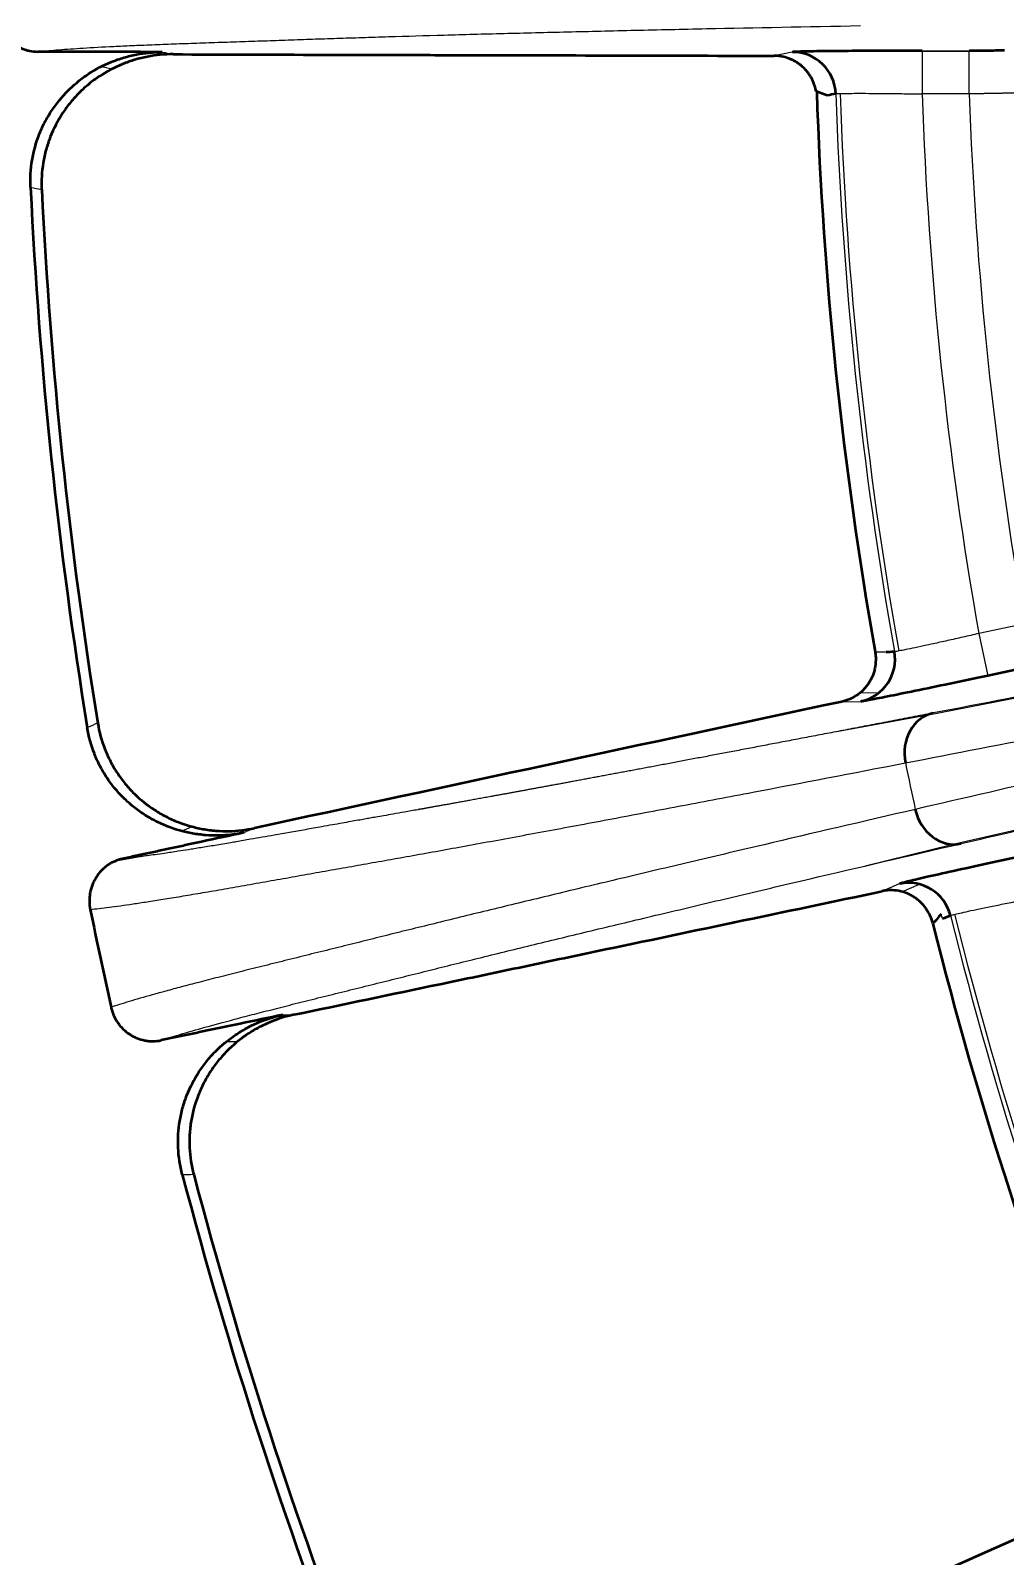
# Model space of a CAD drawing. Header units: millimetres. Extents: x 261 to 3841, y 268 to 4746.
# Drawn here: x 359.09 to 370.43, y 457.62 to 475.36 of the extents above; entities that cross this region are included whole.
import ezdxf
from ezdxf.lldxf.tags import DXFTag

# ---------------------------------------------------------------- set-up
doc = ezdxf.new("R2010")
doc.units = ezdxf.units.MM
doc.layers.add('20', color=7, linetype='Continuous', true_color=0xffffff)
doc.layers.add('dim', color=82, linetype='Continuous', lineweight=5)
doc.styles.add('TXT', font='txt.shx', dxfattribs={"bigfont": 'gbcbig.shx'})
tags = doc.linetypes.add('DASHED', pattern=[25.72, 12.86, -12.86]).pattern_tags.tags
tags[6:7] = [DXFTag(74, 4), DXFTag(75, 0), DXFTag(340, '0'), DXFTag(46, 0.0), DXFTag(50, 0.0), DXFTag(44, 0.0), DXFTag(45, 0.0)]
tags[4:5] = [DXFTag(74, 4), DXFTag(75, 0), DXFTag(340, '0'), DXFTag(46, 0.0), DXFTag(50, 0.0), DXFTag(44, 0.0), DXFTag(45, 0.0)]
doc.dimstyles.new('2-2', dxfattribs={"dimscale": 2, "dimtxt": 2.5, "dimasz": 2, "dimexe": 0.5, "dimexo": 0.5, "dimgap": 0.66, "dimtad": 0, "dimzin": 9, "dimdsep": 46, "dimtxsty": 'TXT', "dimblk": 'CLOSEDBLANK', "dimcen": 0.1, "dimclrd": 256, "dimclre": 256, "dimclrt": 7, "dimazin": 2, "dimtfac": 1, "dimtofl": 0, "dimtmove": 0, "dimatfit": 0, "dimldrblk": 'CLOSEDBLANK', "dimfxl": 0, "dimlwd": 0, "dimlwe": 0, "dimarcsym": 0})

# ---------------------------------------------------------------- blocks, each defined once
blk = doc.blocks.new('*D32')
at = {"layer": 'DEFPOINTS', "color": 0, "lineweight": 18, "transparency": 16777216}
for p in [(264.609, 628.483), (264.609, 608.346), (414.609, 446.191)]:
    blk.add_point(p, dxfattribs=at)
at = {"layer": 'dim', "lineweight": 0, "transparency": 16777216}
blk.add_line((264.609, 609.346), (264.609, 628.483), dxfattribs=at)
at = {"layer": 'dim', "color": 7, "lineweight": 18, "transparency": 16777216, "insert": (264.609, 634.9), "char_height": 5, "attachment_point": 5, "rotation": 90, "style": 'TXT'}
blk.add_mtext('150', dxfattribs=at)
blk = doc.blocks.new('_ClosedBlank')
at = {"color": 0, "linetype": 'ByBlock', "lineweight": -2}
for p, q in [((-1, 0.1667), (0, 0)), ((-1, 0.1667), (-1, -0.1667)), ((0, 0), (-1, -0.1667))]:
    blk.add_line(p, q, dxfattribs=at)
blk = doc.blocks.new('*D39')
at = {"layer": 'DEFPOINTS', "color": 0, "lineweight": 18, "transparency": 16777216}
for p in [(314.609, 628.483), (314.609, 547.264), (414.609, 446.191)]:
    blk.add_point(p, dxfattribs=at)
at = {"layer": 'dim', "lineweight": 0, "transparency": 16777216}
blk.add_line((314.609, 548.264), (314.609, 628.483), dxfattribs=at)
at = {"layer": 'dim', "color": 7, "lineweight": 18, "transparency": 16777216, "insert": (314.609, 634.483), "char_height": 5, "attachment_point": 5, "rotation": 90, "style": 'TXT'}
blk.add_mtext('100', dxfattribs=at)

msp = doc.modelspace()

# ---------------------------------------------------------------- linework, layer by layer
at = {"layer": '20', "color": 7, "linetype": 'Continuous', "lineweight": 13}
for p, q in [((367.955, 475.106), (367.749, 475.064)), ((369.466, 475.122), (369.466, 474.619)), ((369.466, 475.117), (370.014, 475.117)), ((369.471, 475.122), (370.009, 475.122)), ((359.914, 474.938), (360.043, 474.913)), ((370.014, 474.619), (369.466, 474.619)), ((370.662, 468.456), (370.126, 468.342)), ((370.126, 468.342), (370.23, 467.85)), ((369.522, 467.393), (373.183, 468.108)), ((368.539, 467.549), (368.749, 467.552)), ((368.963, 467.651), (368.74, 467.648)), ((369.51, 467.387), (368.472, 467.2)), ((373.475, 466.725), (369.842, 465.89)), ((360.849, 466.043), (360.971, 466.095)), ((360.407, 465.75), (360.064, 465.689)), ((368.804, 465.638), (369.828, 465.89)), ((369.2, 465.43), (369.007, 465.346)), ((369.231, 465.338), (369.436, 465.426)), ((361.369, 463.594), (361.5, 463.595))]:
    msp.add_line(p, q, dxfattribs=at)
at = {"layer": '20', "color": 7, "linetype": 'Continuous', "lineweight": 35}
msp.add_line((370.766, 467.964), (370.23, 467.85), dxfattribs=at)
at = {"layer": '20', "color": 7, "linetype": 'DASHED', "lineweight": 13}
for radius in [60.992, 60.991]:
    msp.add_circle((414.609, 476.191), radius, dxfattribs=at)
at = {"layer": '20', "color": 7, "linetype": 'Continuous', "lineweight": 13}
for radius in [60.489, 59.774, 59.271]:
    msp.add_circle((414.609, 476.191), radius, dxfattribs=at)
at = {"layer": '20', "color": 7, "linetype": 'Continuous', "lineweight": 35}
msp.add_circle((414.609, 476.191), 59.271, dxfattribs=at)
for radius, start, end in [(46.395, 181.9073, 190.0075), (55.582, 182.7401, 189.2599), (55.453, 182.774, 189.226), (55.927, 191.4049, 192.5954), (46.395, 194.0039, 202.0075), (55.582, 194.7401, 201.2599), (55.453, 194.774, 201.226)]:
    msp.add_arc((414.609, 476.191), radius, start, end, dxfattribs=at)
at = {"layer": '20', "color": 7, "linetype": 'Continuous', "lineweight": 13}
for radius, start, end in [(46.173, 181.9475, 190.0525), (46.123, 181.9455, 190.0545), (45.17, 181.9934, 190.0066), (44.622, 182.0179, 189.9821), (46.291, 191.6576, 192.3424), (46.173, 193.9475, 202.0525), (46.123, 193.9455, 202.0545)]:
    msp.add_arc((414.609, 476.191), radius, start, end, dxfattribs=at)
at = {"layer": '20', "color": 7, "linetype": 'Continuous', "lineweight": 35}
for centre, major_axis, ratio, start_param, end_param in [((367.96, 474.604), (0.099, -0.493), 0.998592, 1.406617, 2.942909), ((368.65, 468.043), (0.006, -0.502), 0.998592, 0.198743, 1.735037), ((369.7, 466.925), (0.095, -0.493), 0.869513, 3.162797, 4.723083), ((369.814, 466.389), (-0.114, 0.49), 0.869513, 1.56011, 3.120388), ((369.31, 464.94), (0.199, -0.461), 0.998592, 1.406579, 2.94291)]:
    msp.add_ellipse(centre, major_axis=major_axis, ratio=ratio, start_param=start_param, end_param=end_param, dxfattribs=at)
for points, knots in [([(358.684, 475.608), (358.684, 475.591), (358.685, 475.575), (358.689, 475.542), (358.692, 475.525), (358.702, 475.477), (358.712, 475.446), (358.73, 475.401), (358.738, 475.386), (358.753, 475.357), (358.761, 475.343), (358.789, 475.303), (358.809, 475.278), (358.843, 475.244), (358.855, 475.233), (358.88, 475.212), (358.893, 475.203), (358.932, 475.176), (358.96, 475.161), (359.004, 475.143), (359.019, 475.137), (359.049, 475.128), (359.064, 475.124), (359.11, 475.115), (359.142, 475.111), (359.173, 475.111)], [0, 0, 0, 0, 0.0625, 0.0625, 0.125, 0.125, 0.25, 0.25, 0.3125, 0.3125, 0.375, 0.375, 0.5, 0.5, 0.5625, 0.5625, 0.625, 0.625, 0.75, 0.75, 0.8125, 0.8125, 0.875, 0.875, 1, 1, 1, 1]), ([(359.09, 473.533), (359.085, 473.639), (359.091, 473.744), (359.126, 473.952), (359.154, 474.052), (359.211, 474.196), (359.232, 474.243), (359.268, 474.312), (359.281, 474.335), (359.307, 474.38), (359.321, 474.402), (359.392, 474.509), (359.457, 474.588), (359.547, 474.678), (359.566, 474.695), (359.604, 474.73), (359.623, 474.746), (359.683, 474.795), (359.724, 474.825), (359.85, 474.908), (359.939, 474.955), (360.056, 475.002), (360.08, 475.011), (360.128, 475.028), (360.152, 475.036), (360.225, 475.057), (360.273, 475.069), (360.421, 475.097), (360.52, 475.107), (360.622, 475.107)], [0, 0, 0, 0, 0.125, 0.125, 0.25, 0.25, 0.3125, 0.3125, 0.34375, 0.34375, 0.375, 0.375, 0.5, 0.5, 0.53125, 0.53125, 0.5625, 0.5625, 0.625, 0.625, 0.75, 0.75, 0.78125, 0.78125, 0.8125, 0.8125, 0.875, 0.875, 1, 1, 1, 1]), ([(360.751, 475.081), (360.649, 475.081), (360.55, 475.072), (360.402, 475.043), (360.353, 475.031), (360.28, 475.01), (360.256, 475.002), (360.208, 474.985), (360.185, 474.976), (360.068, 474.929), (359.979, 474.882), (359.873, 474.812), (359.852, 474.797), (359.811, 474.767), (359.79, 474.751), (359.731, 474.703), (359.655, 474.635), (359.587, 474.559), (359.538, 474.499), (359.522, 474.479), (359.492, 474.437), (359.477, 474.416), (359.406, 474.308), (359.359, 474.216), (359.311, 474.096), (359.302, 474.071), (359.286, 474.022), (359.278, 473.997), (359.258, 473.921), (359.246, 473.87), (359.221, 473.716), (359.215, 473.612), (359.22, 473.507)], [0, 0, 0, 0, 0.125, 0.125, 0.1875, 0.1875, 0.21875, 0.21875, 0.25, 0.25, 0.375, 0.375, 0.40625, 0.40625, 0.4375, 0.4375, 0.5, 0.5625, 0.5625, 0.59375, 0.59375, 0.625, 0.625, 0.75, 0.75, 0.78125, 0.78125, 0.8125, 0.8125, 0.875, 0.875, 1, 1, 1, 1]), ([(360.751, 475.081), (361.327, 475.079), (362.05, 475.077), (362.777, 475.075), (363.068, 475.075), (363.214, 475.074), (363.65, 475.073), (363.942, 475.072), (365.4, 475.069), (366.57, 475.066), (367.744, 475.063)], [0, 0, 0, 0, 0.25, 0.3125, 0.3125, 0.375, 0.375, 0.5, 0.5, 1, 1, 1, 1]), ([(368.235, 474.646), (368.232, 474.66), (368.229, 474.675), (368.221, 474.703), (368.217, 474.717), (368.202, 474.759), (368.19, 474.785), (368.168, 474.824), (368.16, 474.836), (368.143, 474.86), (368.135, 474.872), (368.107, 474.905), (368.086, 474.926), (368.053, 474.955), (368.041, 474.964), (368.017, 474.98), (368.005, 474.988), (367.98, 475.003), (367.967, 475.01), (367.941, 475.022), (367.927, 475.028), (367.887, 475.043), (367.859, 475.05), (367.816, 475.058), (367.802, 475.06), (367.773, 475.063), (367.758, 475.063), (367.744, 475.063)], [0, 0, 0, 0, 0.0625, 0.0625, 0.125, 0.125, 0.25, 0.25, 0.3125, 0.3125, 0.375, 0.375, 0.5, 0.5, 0.5625, 0.5625, 0.625, 0.625, 0.6875, 0.6875, 0.75, 0.75, 0.875, 0.875, 0.9375, 0.9375, 1, 1, 1, 1]), ([(369.466, 475.122), (369.308, 475.122), (369.009, 475.121), (368.591, 475.119), (368.257, 475.116), (368.031, 475.112), (367.969, 475.108), (367.96, 475.107)], [0, 0, 0, 0, 0.199973, 0.39998, 0.599987, 0.799993, 1, 1, 1, 1]), ([(370.426, 475.124), (370.402, 475.124), (370.375, 475.123), (370.315, 475.123), (370.282, 475.123), (370.21, 475.122), (370.172, 475.122), (370.094, 475.122), (370.054, 475.122), (370.014, 475.122)], [0, 0, 0, 0, 0.25, 0.25, 0.5, 0.5, 0.75, 0.75, 1, 1, 1, 1]), ([(368.919, 468.128), (368.922, 468.112), (368.924, 468.096), (368.927, 468.064), (368.927, 468.048), (368.926, 467.999), (368.923, 467.967), (368.913, 467.92), (368.909, 467.904), (368.899, 467.873), (368.894, 467.858), (368.875, 467.814), (368.86, 467.785), (368.833, 467.746), (368.823, 467.733), (368.803, 467.708), (368.792, 467.696), (368.759, 467.662), (368.734, 467.642), (368.695, 467.615), (368.681, 467.607), (368.653, 467.591), (368.639, 467.584), (368.595, 467.566), (368.565, 467.556), (368.534, 467.549)], [0, 0, 0, 0, 0.0625, 0.0625, 0.125, 0.125, 0.25, 0.25, 0.3125, 0.3125, 0.375, 0.375, 0.5, 0.5, 0.5625, 0.5625, 0.625, 0.625, 0.75, 0.75, 0.8125, 0.8125, 0.875, 0.875, 1, 1, 1, 1]), ([(370.23, 467.85), (370.077, 467.818), (369.785, 467.756), (369.374, 467.671), (369.045, 467.604), (368.824, 467.562), (368.763, 467.552), (368.754, 467.552)], [0, 0, 0, 0, 0.199969, 0.399977, 0.599984, 0.799992, 1, 1, 1, 1]), ([(361.576, 466.026), (361.477, 466.005), (361.377, 465.993), (361.227, 465.991), (361.177, 465.992), (361.101, 465.998), (361.076, 466.001), (361.026, 466.007), (361.001, 466.011), (360.877, 466.033), (360.78, 466.06), (360.662, 466.106), (360.638, 466.116), (360.592, 466.137), (360.569, 466.148), (360.5, 466.183), (360.412, 466.234), (360.33, 466.294), (360.27, 466.342), (360.25, 466.359), (360.211, 466.393), (360.192, 466.411), (360.1, 466.502), (360.035, 466.581), (359.963, 466.689), (359.949, 466.711), (359.923, 466.756), (359.91, 466.779), (359.874, 466.849), (359.852, 466.897), (359.796, 467.042), (359.768, 467.142), (359.751, 467.247)], [0, 0, 0, 0, 0.125, 0.125, 0.1875, 0.1875, 0.21875, 0.21875, 0.25, 0.25, 0.375, 0.375, 0.40625, 0.40625, 0.4375, 0.4375, 0.5, 0.5625, 0.5625, 0.59375, 0.59375, 0.625, 0.625, 0.75, 0.75, 0.78125, 0.78125, 0.8125, 0.8125, 0.875, 0.875, 1, 1, 1, 1]), ([(359.873, 467.3), (359.889, 467.195), (359.917, 467.094), (359.975, 466.947), (359.997, 466.9), (360.044, 466.808), (360.097, 466.719), (360.158, 466.635), (360.208, 466.575), (360.225, 466.555), (360.26, 466.517), (360.278, 466.498), (360.369, 466.408), (360.449, 466.344), (360.556, 466.275), (360.578, 466.262), (360.622, 466.236), (360.645, 466.224), (360.713, 466.189), (360.759, 466.168), (360.901, 466.112), (360.997, 466.085), (361.122, 466.063), (361.147, 466.059), (361.197, 466.052), (361.223, 466.05), (361.298, 466.044), (361.348, 466.042), (361.498, 466.045), (361.598, 466.057), (361.697, 466.078)], [0, 0, 0, 0, 0.125, 0.125, 0.1875, 0.1875, 0.25, 0.3125, 0.3125, 0.34375, 0.34375, 0.375, 0.375, 0.5, 0.5, 0.53125, 0.53125, 0.5625, 0.5625, 0.625, 0.625, 0.75, 0.75, 0.78125, 0.78125, 0.8125, 0.8125, 0.875, 0.875, 1, 1, 1, 1]), ([(361.079, 465.919), (361.028, 465.908), (360.927, 465.886), (360.774, 465.853), (360.621, 465.82), (360.468, 465.787), (360.314, 465.754), (360.212, 465.732), (360.16, 465.721)], [0, 0, 0, 0, 0.165481, 0.331436, 0.497865, 0.664769, 0.832147, 1, 1, 1, 1]), ([(370.675, 465.76), (370.52, 465.727), (370.227, 465.664), (369.82, 465.575), (369.493, 465.502), (369.274, 465.451), (369.213, 465.435), (369.205, 465.432)], [0, 0, 0, 0, 0.199973, 0.39998, 0.599987, 0.799993, 1, 1, 1, 1]), ([(360.16, 465.721), (360.129, 465.714), (360.099, 465.704), (360.056, 465.685), (360.041, 465.678), (360.014, 465.663), (359.987, 465.646), (359.962, 465.626), (359.938, 465.606), (359.926, 465.595), (359.892, 465.56), (359.873, 465.535), (359.847, 465.494), (359.839, 465.48), (359.827, 465.459), (359.824, 465.451), (359.817, 465.436), (359.814, 465.429), (359.799, 465.391), (359.79, 465.36), (359.781, 465.312), (359.779, 465.295), (359.776, 465.262), (359.775, 465.246), (359.776, 465.197), (359.779, 465.164), (359.785, 465.131)], [0, 0, 0, 0, 0.125, 0.125, 0.1875, 0.1875, 0.25, 0.3125, 0.3125, 0.375, 0.375, 0.5, 0.5, 0.5625, 0.5625, 0.59375, 0.59375, 0.625, 0.625, 0.75, 0.75, 0.8125, 0.8125, 0.875, 0.875, 1, 1, 1, 1]), ([(362.158, 463.908), (362.723, 464.026), (363.43, 464.174), (364.142, 464.323), (364.426, 464.383), (364.569, 464.413), (364.996, 464.503), (365.282, 464.563), (366.709, 464.862), (367.854, 465.103), (369.003, 465.344)], [0, 0, 0, 0, 0.25, 0.3125, 0.3125, 0.375, 0.375, 0.5, 0.5, 1, 1, 1, 1]), ([(369.592, 464.963), (369.585, 464.995), (369.575, 465.026), (369.555, 465.071), (369.547, 465.086), (369.531, 465.114), (369.522, 465.128), (369.494, 465.168), (369.473, 465.193), (369.444, 465.221), (369.438, 465.226), (369.425, 465.237), (369.419, 465.242), (369.4, 465.257), (369.374, 465.276), (369.346, 465.292), (369.317, 465.307), (369.302, 465.314), (369.257, 465.332), (369.226, 465.341), (369.162, 465.353), (369.13, 465.355), (369.082, 465.355), (369.066, 465.354), (369.034, 465.35), (369.018, 465.348), (369.003, 465.344)], [0, 0, 0, 0, 0.125, 0.125, 0.1875, 0.1875, 0.25, 0.25, 0.375, 0.375, 0.40625, 0.40625, 0.4375, 0.4375, 0.5, 0.5625, 0.5625, 0.625, 0.625, 0.75, 0.75, 0.875, 0.875, 0.9375, 0.9375, 1, 1, 1, 1]), ([(360.027, 463.995), (360.031, 463.978), (360.035, 463.962), (360.045, 463.931), (360.051, 463.916), (360.071, 463.87), (360.087, 463.841), (360.115, 463.801), (360.125, 463.788), (360.146, 463.763), (360.157, 463.751), (360.192, 463.717), (360.217, 463.697), (360.258, 463.67), (360.272, 463.662), (360.3, 463.647), (360.315, 463.641), (360.359, 463.623), (360.39, 463.614), (360.436, 463.605), (360.452, 463.602), (360.484, 463.6), (360.5, 463.599), (360.547, 463.599), (360.578, 463.603), (360.609, 463.609)], [0, 0, 0, 0, 0.0625, 0.0625, 0.125, 0.125, 0.25, 0.25, 0.3125, 0.3125, 0.375, 0.375, 0.5, 0.5, 0.5625, 0.5625, 0.625, 0.625, 0.75, 0.75, 0.8125, 0.8125, 0.875, 0.875, 1, 1, 1, 1]), ([(361.529, 463.802), (361.478, 463.791), (361.376, 463.77), (361.224, 463.738), (361.071, 463.706), (360.917, 463.674), (360.763, 463.641), (360.661, 463.62), (360.609, 463.609)], [0, 0, 0, 0, 0.165481, 0.331437, 0.497866, 0.66477, 0.832148, 1, 1, 1, 1]), ([(360.856, 462.049), (360.829, 462.151), (360.813, 462.255), (360.804, 462.465), (360.81, 462.569), (360.836, 462.722), (360.847, 462.772), (360.868, 462.847), (360.876, 462.872), (360.892, 462.922), (360.901, 462.946), (360.948, 463.066), (360.995, 463.156), (361.065, 463.263), (361.079, 463.284), (361.109, 463.326), (361.125, 463.346), (361.173, 463.406), (361.207, 463.444), (361.313, 463.551), (361.391, 463.615), (361.496, 463.686), (361.517, 463.7), (361.56, 463.726), (361.582, 463.739), (361.649, 463.775), (361.694, 463.797), (361.832, 463.855), (361.928, 463.885), (362.027, 463.906)], [0, 0, 0, 0, 0.125, 0.125, 0.25, 0.25, 0.3125, 0.3125, 0.34375, 0.34375, 0.375, 0.375, 0.5, 0.5, 0.53125, 0.53125, 0.5625, 0.5625, 0.625, 0.625, 0.75, 0.75, 0.78125, 0.78125, 0.8125, 0.8125, 0.875, 0.875, 1, 1, 1, 1]), ([(362.158, 463.908), (362.059, 463.887), (361.963, 463.857), (361.825, 463.798), (361.78, 463.776), (361.713, 463.74), (361.691, 463.727), (361.648, 463.701), (361.626, 463.687), (361.522, 463.617), (361.444, 463.552), (361.355, 463.462), (361.338, 463.443), (361.304, 463.405), (361.287, 463.385), (361.239, 463.326), (361.18, 463.243), (361.128, 463.155), (361.093, 463.086), (361.082, 463.063), (361.061, 463.016), (361.051, 462.992), (361.004, 462.872), (360.976, 462.772), (360.955, 462.645), (360.952, 462.619), (360.946, 462.567), (360.944, 462.541), (360.939, 462.462), (360.939, 462.41), (360.946, 462.255), (360.962, 462.152), (360.988, 462.05)], [0, 0, 0, 0, 0.125, 0.125, 0.1875, 0.1875, 0.21875, 0.21875, 0.25, 0.25, 0.375, 0.375, 0.40625, 0.40625, 0.4375, 0.4375, 0.5, 0.5625, 0.5625, 0.59375, 0.59375, 0.625, 0.625, 0.75, 0.75, 0.78125, 0.78125, 0.8125, 0.8125, 0.875, 0.875, 1, 1, 1, 1])]:
    msp.add_open_spline(points, degree=3, knots=knots, dxfattribs=at)
at = {"layer": '20', "color": 7, "linetype": 'Continuous', "lineweight": 13}
for points, knots in [([(359.173, 475.111), (359.239, 475.118), (359.311, 475.124), (359.473, 475.138), (359.563, 475.144), (359.768, 475.158), (359.883, 475.164), (360.077, 475.174), (360.145, 475.177), (360.289, 475.184), (360.365, 475.187), (360.524, 475.193), (360.607, 475.197), (360.779, 475.203), (360.868, 475.206), (361.05, 475.213), (361.143, 475.216), (361.331, 475.222), (361.426, 475.225), (361.617, 475.232), (361.713, 475.235), (361.902, 475.241), (361.997, 475.245), (362.184, 475.251), (362.277, 475.254), (362.464, 475.261), (362.558, 475.264), (362.751, 475.27), (362.85, 475.273), (363.05, 475.28), (363.153, 475.283), (363.466, 475.292), (363.682, 475.299), (364.13, 475.311), (364.362, 475.318), (364.841, 475.33), (365.088, 475.336), (365.596, 475.348), (365.858, 475.355), (366.395, 475.367), (366.672, 475.373), (367.523, 475.391), (368.121, 475.402), (368.75, 475.414)], [0, 0, 0, 0, 0.062521, 0.062521, 0.125043, 0.125043, 0.187564, 0.187564, 0.218825, 0.218825, 0.250086, 0.250086, 0.281347, 0.281347, 0.312607, 0.312607, 0.343868, 0.343868, 0.375129, 0.375129, 0.40639, 0.40639, 0.43765, 0.43765, 0.468911, 0.468911, 0.500172, 0.500172, 0.531433, 0.531433, 0.562693, 0.562693, 0.625215, 0.625215, 0.687736, 0.687736, 0.750258, 0.750258, 0.812779, 0.812779, 0.875301, 0.875301, 1, 1, 1, 1]), ([(360.627, 475.106), (360.637, 475.104), (360.647, 475.102), (360.687, 475.094), (360.716, 475.088), (360.746, 475.082)], [0, 0, 0, 0, 0.257497, 0.257497, 1, 1, 1, 1]), ([(370.014, 474.619), (370.014, 474.652), (370.014, 474.685), (370.014, 474.749), (370.014, 474.78), (370.014, 474.841), (370.014, 474.87), (370.014, 474.924), (370.014, 474.95), (370.014, 474.996), (370.014, 475.017), (370.014, 475.054), (370.014, 475.069), (370.014, 475.095), (370.014, 475.105), (370.014, 475.113), (370.014, 475.115), (370.014, 475.117)], [0, 0, 0, 0, 0.136466, 0.136466, 0.272932, 0.272932, 0.409398, 0.409398, 0.545863, 0.545863, 0.682329, 0.682329, 0.818795, 0.818795, 0.955261, 0.955261, 1, 1, 1, 1]), ([(368.467, 474.622), (368.472, 474.623), (368.479, 474.623), (368.505, 474.625), (368.526, 474.625), (368.579, 474.626), (368.611, 474.626), (368.685, 474.627), (368.727, 474.627), (368.82, 474.627), (368.87, 474.626), (368.977, 474.626), (369.034, 474.625), (369.152, 474.624), (369.214, 474.623), (369.339, 474.621), (369.403, 474.62), (369.466, 474.619)], [0, 0, 0, 0, 0.089044, 0.089044, 0.219181, 0.219181, 0.349317, 0.349317, 0.479454, 0.479454, 0.60959, 0.60959, 0.739727, 0.739727, 0.869863, 0.869863, 1, 1, 1, 1]), ([(370.837, 474.636), (370.835, 474.636), (370.83, 474.636), (370.824, 474.636), (370.818, 474.636), (370.811, 474.636), (370.804, 474.635), (370.798, 474.635), (370.791, 474.635), (370.783, 474.635), (370.776, 474.635), (370.769, 474.635), (370.761, 474.634), (370.754, 474.634), (370.746, 474.634), (370.738, 474.634), (370.73, 474.634), (370.722, 474.633), (370.713, 474.633), (370.705, 474.633), (370.696, 474.633), (370.688, 474.633), (370.679, 474.633), (370.67, 474.632), (370.661, 474.632), (370.651, 474.632), (370.642, 474.632), (370.632, 474.631), (370.623, 474.631), (370.613, 474.631), (370.603, 474.631), (370.593, 474.631), (370.583, 474.63), (370.572, 474.63), (370.562, 474.63), (370.551, 474.63), (370.54, 474.63), (370.53, 474.629), (370.519, 474.629), (370.507, 474.629), (370.496, 474.629), (370.485, 474.628), (370.473, 474.628), (370.461, 474.628), (370.45, 474.628), (370.438, 474.627), (370.426, 474.627), (370.413, 474.627), (370.401, 474.627), (370.389, 474.626), (370.376, 474.626), (370.364, 474.626), (370.351, 474.626), (370.338, 474.625), (370.325, 474.625), (370.312, 474.625), (370.299, 474.625), (370.285, 474.624), (370.272, 474.624), (370.258, 474.624), (370.245, 474.624), (370.231, 474.623), (370.217, 474.623), (370.203, 474.623), (370.189, 474.623), (370.175, 474.622), (370.161, 474.622), (370.146, 474.622), (370.132, 474.621), (370.117, 474.621), (370.103, 474.621), (370.088, 474.621), (370.073, 474.62), (370.059, 474.62), (370.044, 474.62), (370.029, 474.62), (370.019, 474.619), (370.014, 474.619)], [0, 0, 0, 0, 0.011136, 0.022331, 0.033586, 0.0449, 0.056274, 0.067707, 0.079199, 0.090751, 0.102362, 0.114033, 0.125762, 0.137552, 0.1494, 0.161308, 0.173276, 0.185302, 0.197388, 0.209534, 0.221739, 0.234003, 0.246327, 0.25871, 0.271152, 0.283654, 0.296215, 0.308836, 0.321516, 0.334255, 0.347054, 0.359912, 0.37283, 0.385807, 0.398843, 0.411939, 0.425094, 0.438308, 0.451582, 0.464915, 0.478308, 0.49176, 0.505271, 0.518842, 0.532472, 0.546162, 0.559911, 0.573719, 0.587587, 0.601514, 0.615501, 0.629547, 0.643652, 0.657817, 0.672041, 0.686325, 0.700668, 0.71507, 0.729532, 0.744053, 0.758633, 0.773273, 0.787973, 0.802731, 0.817549, 0.832427, 0.847364, 0.86236, 0.877416, 0.892531, 0.907706, 0.922939, 0.938233, 0.953585, 0.968998, 0.984469, 1, 1, 1, 1]), ([(370.126, 468.342), (370.064, 468.328), (370.002, 468.313), (369.88, 468.286), (369.82, 468.272), (369.705, 468.246), (369.649, 468.234), (369.545, 468.211), (369.495, 468.2), (369.405, 468.181), (369.364, 468.172), (369.291, 468.157), (369.26, 468.151), (369.208, 468.141), (369.187, 468.137), (369.162, 468.133), (369.154, 468.132), (369.149, 468.131)], [0, 0, 0, 0, 0.13013, 0.13013, 0.26026, 0.26026, 0.39039, 0.39039, 0.520519, 0.520519, 0.650649, 0.650649, 0.780779, 0.780779, 0.910909, 0.910909, 1, 1, 1, 1]), ([(373.245, 468.13), (372.593, 468.001), (371.323, 467.752), (370.159, 467.525), (369.601, 467.418)], [0, 0, 0, 0, 0.50011, 1, 1, 1, 1]), ([(369.272, 466.837), (369.836, 466.946), (370.425, 467.06), (371.346, 467.24), (371.659, 467.302), (372.138, 467.396), (372.3, 467.428), (372.623, 467.491), (372.785, 467.523), (372.948, 467.555)], [0, 0, 0, 0, 0.500626, 0.500626, 0.750939, 0.750939, 0.876095, 0.876095, 1, 1, 1, 1]), ([(369.591, 467.416), (369.551, 467.408), (369.47, 467.392), (369.35, 467.369), (369.229, 467.346), (369.111, 467.323), (368.994, 467.301), (368.879, 467.278), (368.766, 467.257), (368.655, 467.235), (368.545, 467.214), (368.437, 467.193), (368.331, 467.173), (368.226, 467.153), (368.123, 467.133), (368.021, 467.114), (367.922, 467.095), (367.823, 467.076), (367.727, 467.058), (367.631, 467.04), (367.538, 467.022), (367.446, 467.004), (367.355, 466.987), (367.266, 466.97), (367.178, 466.954), (367.092, 466.937), (367.007, 466.921), (366.924, 466.905), (366.842, 466.89), (366.761, 466.875), (366.682, 466.86), (366.604, 466.845), (366.527, 466.831), (366.451, 466.816), (366.377, 466.802), (366.304, 466.789), (366.232, 466.775), (366.162, 466.762), (366.093, 466.749), (366.025, 466.736), (365.958, 466.724), (365.892, 466.712), (365.828, 466.7), (365.764, 466.688), (365.702, 466.676), (365.641, 466.665), (365.581, 466.654), (365.522, 466.643), (365.464, 466.632), (365.408, 466.622), (365.352, 466.611), (365.298, 466.601), (365.244, 466.591), (365.192, 466.582), (365.14, 466.572), (365.09, 466.563), (365.04, 466.554), (364.992, 466.545), (364.945, 466.536), (364.898, 466.528), (364.853, 466.519), (364.808, 466.511), (364.765, 466.503), (364.722, 466.495), (364.681, 466.488), (364.64, 466.48), (364.6, 466.473), (364.561, 466.466), (364.523, 466.459), (364.486, 466.452), (364.449, 466.445), (364.414, 466.439), (364.379, 466.433), (364.346, 466.427), (364.313, 466.421), (364.281, 466.415), (364.249, 466.409), (364.219, 466.404), (364.189, 466.398), (364.161, 466.393), (364.132, 466.388), (364.105, 466.383), (364.079, 466.378), (364.053, 466.374), (364.028, 466.369), (364.004, 466.365), (363.981, 466.361), (363.958, 466.356), (363.936, 466.352), (363.915, 466.349), (363.894, 466.345), (363.874, 466.341), (363.855, 466.338), (363.837, 466.335), (363.819, 466.332), (363.803, 466.329), (363.786, 466.326), (363.771, 466.323), (363.756, 466.32), (363.742, 466.318), (363.728, 466.315), (363.716, 466.313), (363.703, 466.311), (363.692, 466.309), (363.681, 466.307), (363.671, 466.305), (363.662, 466.303), (363.653, 466.302), (363.645, 466.3), (363.637, 466.299), (363.631, 466.298), (363.624, 466.297), (363.619, 466.296), (363.614, 466.295), (363.61, 466.294), (363.606, 466.293), (363.603, 466.293), (363.601, 466.293), (363.6, 466.292), (363.599, 466.292), (363.546, 466.283), (363.449, 466.265), (363.317, 466.242), (363.207, 466.223), (363.117, 466.207), (363.044, 466.194), (362.975, 466.182), (362.9, 466.168), (362.813, 466.153), (362.713, 466.135), (362.601, 466.115), (362.458, 466.09), (362.23, 466.049), (361.948, 465.999), (361.682, 465.953), (361.517, 465.924), (361.411, 465.906), (361.328, 465.892), (361.239, 465.877), (361.154, 465.863), (361.072, 465.85), (360.997, 465.838), (360.908, 465.823), (360.79, 465.805), (360.66, 465.785), (360.542, 465.769), (360.452, 465.756), (360.394, 465.749), (360.359, 465.744), (360.341, 465.742), (360.323, 465.74), (360.306, 465.737), (360.289, 465.735), (360.272, 465.733), (360.255, 465.731), (360.239, 465.729), (360.222, 465.728), (360.207, 465.726), (360.191, 465.724), (360.176, 465.722), (360.165, 465.721), (360.16, 465.721)], [0, 0, 0, 0, 0.008025, 0.016323, 0.024551, 0.032708, 0.040794, 0.04881, 0.056756, 0.064631, 0.072435, 0.080168, 0.087831, 0.095424, 0.102945, 0.110397, 0.117777, 0.125087, 0.132327, 0.139496, 0.146594, 0.153621, 0.160578, 0.167465, 0.174281, 0.181026, 0.187701, 0.194305, 0.200839, 0.207303, 0.213696, 0.220018, 0.22627, 0.232451, 0.238562, 0.244602, 0.250572, 0.256471, 0.262299, 0.268057, 0.273744, 0.27936, 0.284905, 0.29038, 0.295784, 0.301118, 0.306381, 0.311573, 0.316694, 0.321745, 0.326726, 0.331635, 0.336474, 0.341242, 0.34594, 0.350567, 0.355123, 0.359609, 0.364024, 0.368369, 0.372642, 0.376846, 0.380978, 0.38504, 0.389031, 0.392952, 0.396802, 0.400581, 0.40429, 0.407928, 0.411496, 0.414992, 0.418419, 0.421774, 0.425059, 0.428273, 0.431417, 0.43449, 0.437493, 0.440424, 0.443286, 0.446076, 0.448796, 0.451445, 0.454024, 0.456532, 0.458969, 0.461336, 0.463632, 0.465858, 0.468013, 0.470097, 0.472111, 0.474054, 0.475926, 0.477728, 0.479459, 0.48112, 0.482709, 0.484229, 0.485677, 0.487055, 0.488363, 0.4896, 0.490766, 0.491861, 0.492886, 0.49384, 0.494724, 0.495537, 0.496279, 0.496951, 0.497552, 0.498082, 0.498542, 0.498931, 0.49925, 0.499498, 0.499675, 0.499782, 0.499818, 0.517085, 0.531982, 0.544507, 0.554656, 0.562424, 0.569558, 0.57802, 0.587809, 0.598924, 0.611362, 0.625121, 0.646665, 0.687709, 0.720565, 0.741378, 0.750168, 0.762646, 0.775125, 0.787606, 0.800088, 0.812574, 0.823465, 0.84427, 0.874996, 0.898599, 0.919425, 0.937471, 0.942279, 0.947087, 0.951896, 0.956705, 0.961515, 0.966324, 0.971134, 0.975945, 0.980755, 0.985566, 0.990377, 0.995188, 1, 1, 1, 1]), ([(373.037, 467.135), (372.876, 467.098), (372.715, 467.061), (372.393, 466.988), (372.233, 466.951), (371.757, 466.842), (371.446, 466.771), (370.531, 466.56), (369.947, 466.425), (369.387, 466.296)], [0, 0, 0, 0, 0.123905, 0.123905, 0.249061, 0.249061, 0.499374, 0.499374, 1, 1, 1, 1]), ([(359.785, 465.131), (359.851, 465.139), (359.924, 465.147), (360.088, 465.168), (360.18, 465.181), (360.335, 465.204), (360.389, 465.212), (360.506, 465.23), (360.567, 465.24), (360.697, 465.261), (360.766, 465.272), (360.911, 465.296), (360.987, 465.309), (361.147, 465.336), (361.23, 465.35), (361.401, 465.38), (361.489, 465.396), (361.67, 465.427), (361.762, 465.444), (361.948, 465.477), (362.041, 465.493), (362.229, 465.527), (362.322, 465.543), (362.462, 465.568), (362.508, 465.576), (362.6, 465.593), (362.646, 465.601), (362.784, 465.625), (362.875, 465.641), (363.059, 465.674), (363.153, 465.69), (363.344, 465.724), (363.441, 465.742), (363.64, 465.778), (363.742, 465.796), (364.051, 465.852), (364.265, 465.891), (364.708, 465.972), (364.938, 466.015), (365.411, 466.102), (365.654, 466.148), (366.156, 466.242), (366.414, 466.291), (366.945, 466.391), (367.217, 466.443), (368.059, 466.603), (368.65, 466.717), (369.272, 466.837)], [0, 0, 0, 0, 0.0625, 0.0625, 0.125, 0.125, 0.15625, 0.15625, 0.1875, 0.1875, 0.21875, 0.21875, 0.25, 0.25, 0.28125, 0.28125, 0.3125, 0.3125, 0.34375, 0.34375, 0.375, 0.375, 0.40625, 0.40625, 0.421875, 0.421875, 0.4375, 0.4375, 0.46875, 0.46875, 0.5, 0.5, 0.53125, 0.53125, 0.5625, 0.5625, 0.625, 0.625, 0.6875, 0.6875, 0.75, 0.75, 0.8125, 0.8125, 0.875, 0.875, 1, 1, 1, 1]), ([(369.923, 465.899), (370.477, 466.027), (371.633, 466.294), (372.894, 466.582), (373.543, 466.73)], [0, 0, 0, 0, 0.49989, 1, 1, 1, 1]), ([(369.387, 466.296), (368.77, 466.152), (368.184, 466.016), (367.35, 465.82), (367.079, 465.756), (366.554, 465.632), (366.299, 465.572), (365.802, 465.453), (365.561, 465.396), (365.093, 465.284), (364.866, 465.229), (364.428, 465.123), (364.217, 465.072), (363.911, 464.997), (363.811, 464.972), (363.615, 464.924), (363.519, 464.901), (363.378, 464.866), (363.331, 464.854), (363.239, 464.831), (363.193, 464.82), (363.057, 464.786), (362.967, 464.763), (362.786, 464.718), (362.695, 464.696), (362.512, 464.65), (362.42, 464.628), (362.235, 464.582), (362.143, 464.559), (361.96, 464.513), (361.869, 464.491), (361.691, 464.446), (361.604, 464.425), (361.435, 464.382), (361.354, 464.361), (361.197, 464.322), (361.122, 464.302), (360.98, 464.265), (360.913, 464.248), (360.785, 464.214), (360.725, 464.198), (360.612, 464.167), (360.558, 464.152), (360.407, 464.11), (360.319, 464.084), (360.16, 464.037), (360.09, 464.015), (360.027, 463.995)], [0, 0, 0, 0, 0.125, 0.125, 0.1875, 0.1875, 0.25, 0.25, 0.3125, 0.3125, 0.375, 0.375, 0.4375, 0.4375, 0.46875, 0.46875, 0.5, 0.5, 0.515625, 0.515625, 0.53125, 0.53125, 0.5625, 0.5625, 0.59375, 0.59375, 0.625, 0.625, 0.65625, 0.65625, 0.6875, 0.6875, 0.71875, 0.71875, 0.75, 0.75, 0.78125, 0.78125, 0.8125, 0.8125, 0.84375, 0.84375, 0.875, 0.875, 0.9375, 0.9375, 1, 1, 1, 1]), ([(361.693, 466.076), (361.662, 466.063), (361.631, 466.05), (361.594, 466.034), (361.587, 466.031), (361.581, 466.028)], [0, 0, 0, 0, 0.823013, 0.823013, 1, 1, 1, 1]), ([(360.609, 463.609), (360.672, 463.629), (360.741, 463.651), (360.897, 463.697), (360.984, 463.723), (361.181, 463.778), (361.292, 463.808), (361.48, 463.858), (361.546, 463.876), (361.686, 463.912), (361.759, 463.931), (361.913, 463.97), (361.994, 463.991), (362.16, 464.033), (362.247, 464.054), (362.423, 464.099), (362.514, 464.121), (362.697, 464.166), (362.789, 464.189), (362.974, 464.235), (363.067, 464.258), (363.252, 464.304), (363.343, 464.327), (363.525, 464.372), (363.615, 464.394), (363.797, 464.44), (363.888, 464.462), (364.076, 464.509), (364.171, 464.532), (364.366, 464.58), (364.466, 464.605), (364.77, 464.679), (364.98, 464.73), (365.416, 464.836), (365.642, 464.89), (366.108, 465.002), (366.348, 465.059), (366.842, 465.177), (367.097, 465.237), (367.62, 465.361), (367.889, 465.424), (368.718, 465.618), (369.301, 465.754), (369.913, 465.896)], [0, 0, 0, 0, 0.062521, 0.062521, 0.125043, 0.125043, 0.187564, 0.187564, 0.218825, 0.218825, 0.250086, 0.250086, 0.281347, 0.281347, 0.312607, 0.312607, 0.343868, 0.343868, 0.375129, 0.375129, 0.40639, 0.40639, 0.43765, 0.43765, 0.468911, 0.468911, 0.500172, 0.500172, 0.531433, 0.531433, 0.562693, 0.562693, 0.625215, 0.625215, 0.687736, 0.687736, 0.750258, 0.750258, 0.812779, 0.812779, 0.875301, 0.875301, 1, 1, 1, 1]), ([(369.801, 465.063), (369.806, 465.065), (369.813, 465.067), (369.838, 465.073), (369.859, 465.078), (369.91, 465.09), (369.942, 465.097), (370.014, 465.113), (370.055, 465.122), (370.145, 465.141), (370.195, 465.151), (370.3, 465.173), (370.355, 465.184), (370.471, 465.207), (370.532, 465.219), (370.654, 465.244), (370.717, 465.256), (370.779, 465.268)], [0, 0, 0, 0, 0.089044, 0.089044, 0.219181, 0.219181, 0.349317, 0.349317, 0.479454, 0.479454, 0.60959, 0.60959, 0.739727, 0.739727, 0.869863, 0.869863, 1, 1, 1, 1]), ([(362.032, 463.906), (362.042, 463.906), (362.053, 463.906), (362.093, 463.907), (362.123, 463.907), (362.153, 463.908)], [0, 0, 0, 0, 0.257497, 0.257497, 1, 1, 1, 1]), ([(372.399, 458.248), (372.362, 458.232), (372.286, 458.2), (372.173, 458.152), (372.06, 458.104), (371.949, 458.057), (371.839, 458.011), (371.732, 457.966), (371.625, 457.921), (371.521, 457.877), (371.418, 457.833), (371.317, 457.79), (371.217, 457.748), (371.118, 457.707), (371.022, 457.666), (370.927, 457.626), (370.833, 457.587), (370.741, 457.548), (370.65, 457.51), (370.561, 457.472), (370.473, 457.436), (370.386, 457.399), (370.301, 457.364), (370.217, 457.329), (370.135, 457.294), (370.054, 457.26), (369.975, 457.227), (369.896, 457.194), (369.819, 457.162), (369.743, 457.13), (369.669, 457.099), (369.596, 457.068), (369.524, 457.038), (369.453, 457.009), (369.383, 456.98), (369.314, 456.951), (369.247, 456.923), (369.181, 456.896), (369.116, 456.869), (369.052, 456.842), (368.989, 456.816), (368.927, 456.79), (368.867, 456.765), (368.807, 456.74), (368.749, 456.716), (368.691, 456.692), (368.635, 456.669), (368.58, 456.646), (368.526, 456.623), (368.472, 456.601), (368.42, 456.58), (368.369, 456.558), (368.319, 456.538), (368.269, 456.517), (368.221, 456.497), (368.174, 456.478), (368.127, 456.459), (368.082, 456.44), (368.037, 456.421), (367.994, 456.403), (367.951, 456.386), (367.909, 456.369), (367.868, 456.352), (367.828, 456.335), (367.789, 456.319), (367.751, 456.303), (367.713, 456.288), (367.677, 456.273), (367.641, 456.258), (367.606, 456.244), (367.572, 456.23), (367.538, 456.216), (367.506, 456.203), (367.474, 456.19), (367.443, 456.177), (367.413, 456.165), (367.384, 456.153), (367.355, 456.141), (367.327, 456.129), (367.3, 456.118), (367.274, 456.108), (367.248, 456.097), (367.223, 456.087), (367.199, 456.077), (367.175, 456.067), (367.153, 456.058), (367.131, 456.049), (367.109, 456.04), (367.089, 456.032), (367.069, 456.024), (367.049, 456.016), (367.031, 456.008), (367.013, 456.001), (366.996, 455.994), (366.979, 455.987), (366.963, 455.981), (366.948, 455.975), (366.933, 455.969), (366.919, 455.963), (366.906, 455.958), (366.893, 455.952), (366.881, 455.948), (366.87, 455.943), (366.859, 455.939), (366.849, 455.934), (366.84, 455.931), (366.831, 455.927), (366.822, 455.924), (366.815, 455.921), (366.808, 455.918), (366.801, 455.915), (366.796, 455.913), (366.79, 455.911), (366.786, 455.909), (366.782, 455.907), (366.779, 455.906), (366.776, 455.905), (366.774, 455.904), (366.772, 455.903), (366.771, 455.903), (366.701, 455.874), (366.583, 455.826), (366.434, 455.766), (366.304, 455.713), (366.181, 455.664), (366.056, 455.613), (365.955, 455.572), (365.848, 455.529), (365.708, 455.472), (365.509, 455.391), (365.258, 455.29), (365.056, 455.208), (364.913, 455.151), (364.837, 455.12), (364.755, 455.088), (364.667, 455.053), (364.574, 455.016), (364.442, 454.964), (364.269, 454.897), (364.103, 454.834), (363.975, 454.786), (363.889, 454.755), (363.822, 454.731), (363.778, 454.715), (363.748, 454.704), (363.729, 454.698), (363.711, 454.691), (363.693, 454.685), (363.675, 454.679), (363.657, 454.673), (363.64, 454.667), (363.623, 454.661), (363.606, 454.656), (363.59, 454.65), (363.574, 454.645), (363.558, 454.639), (363.542, 454.634), (363.532, 454.631), (363.527, 454.629)], [0, 0, 0, 0, 0.008025, 0.016323, 0.024551, 0.032708, 0.040794, 0.04881, 0.056756, 0.06463, 0.072434, 0.080168, 0.087831, 0.095423, 0.102945, 0.110396, 0.117777, 0.125087, 0.132326, 0.139495, 0.146593, 0.153621, 0.160578, 0.167464, 0.17428, 0.181025, 0.1877, 0.194305, 0.200839, 0.207302, 0.213695, 0.220017, 0.226269, 0.232451, 0.238561, 0.244602, 0.250571, 0.25647, 0.262298, 0.268056, 0.273743, 0.279359, 0.284904, 0.290379, 0.295784, 0.301117, 0.30638, 0.311572, 0.316694, 0.321745, 0.326725, 0.331634, 0.336473, 0.341242, 0.345939, 0.350566, 0.355123, 0.359608, 0.364023, 0.368368, 0.372642, 0.376845, 0.380977, 0.385039, 0.38903, 0.392951, 0.396801, 0.40058, 0.404289, 0.407927, 0.411495, 0.414992, 0.418418, 0.421773, 0.425058, 0.428273, 0.431416, 0.434489, 0.437492, 0.440424, 0.443285, 0.446076, 0.448795, 0.451445, 0.454023, 0.456531, 0.458969, 0.461336, 0.463632, 0.465858, 0.468012, 0.470097, 0.47211, 0.474054, 0.475926, 0.477728, 0.479459, 0.481119, 0.482709, 0.484229, 0.485677, 0.487055, 0.488363, 0.489599, 0.490766, 0.491861, 0.492886, 0.49384, 0.494724, 0.495537, 0.496279, 0.496951, 0.497552, 0.498082, 0.498542, 0.498932, 0.49925, 0.499498, 0.499675, 0.499782, 0.499818, 0.524131, 0.54202, 0.553472, 0.57142, 0.586363, 0.598294, 0.607211, 0.62433, 0.647928, 0.677989, 0.71449, 0.723497, 0.733657, 0.74497, 0.757437, 0.771057, 0.78583, 0.818457, 0.857157, 0.879658, 0.899057, 0.915353, 0.928542, 0.933644, 0.938746, 0.943849, 0.948952, 0.954055, 0.959159, 0.964263, 0.969367, 0.974472, 0.979577, 0.984682, 0.989788, 0.994894, 1, 1, 1, 1]), ([(363.283, 453.975), (363.346, 453.995), (363.415, 454.019), (363.571, 454.074), (363.658, 454.105), (363.805, 454.16), (363.857, 454.179), (363.967, 454.221), (364.025, 454.243), (364.148, 454.291), (364.213, 454.316), (364.35, 454.37), (364.422, 454.398), (364.572, 454.458), (364.65, 454.489), (364.811, 454.554), (364.894, 454.587), (365.149, 454.69), (365.326, 454.762), (365.591, 454.869), (365.679, 454.905), (365.81, 454.958), (365.854, 454.976), (365.94, 455.011), (365.983, 455.029), (366.113, 455.081), (366.199, 455.116), (366.373, 455.186), (366.461, 455.222), (366.73, 455.331), (366.917, 455.407), (367.305, 455.566), (367.507, 455.649), (367.923, 455.821), (368.139, 455.91), (368.583, 456.094), (368.812, 456.189), (369.283, 456.386), (369.525, 456.487), (370.024, 456.695), (370.28, 456.802), (371.069, 457.134), (371.624, 457.368), (372.208, 457.615)], [0, 0, 0, 0, 0.0625, 0.0625, 0.125, 0.125, 0.15625, 0.15625, 0.1875, 0.1875, 0.21875, 0.21875, 0.25, 0.25, 0.28125, 0.28125, 0.3125, 0.3125, 0.375, 0.375, 0.40625, 0.40625, 0.421875, 0.421875, 0.4375, 0.4375, 0.46875, 0.46875, 0.5, 0.5, 0.5625, 0.5625, 0.625, 0.625, 0.6875, 0.6875, 0.75, 0.75, 0.8125, 0.8125, 0.875, 0.875, 1, 1, 1, 1])]:
    msp.add_open_spline(points, degree=3, knots=knots, dxfattribs=at)
at = {"layer": '20', "color": 7, "linetype": 'Continuous', "lineweight": 35}
for points, degree in [([(360.113, 475.108), (359.643, 475.11), (359.173, 475.111)], 2), ([(360.622, 475.107), (360.452, 475.107), (360.282, 475.108), (360.113, 475.108)], 3), ([(368.363, 474.602), (368.322, 474.617), (368.28, 474.631), (368.239, 474.646)], 3), ([(368.462, 474.621), (368.429, 474.615), (368.396, 474.608), (368.363, 474.602)], 3), ([(369.043, 468.13), (369.077, 468.13), (369.11, 468.131), (369.144, 468.131)], 3), ([(368.534, 467.549), (366.234, 467.056), (363.956, 466.565), (361.697, 466.078)], 3), ([(361.576, 466.026), (361.41, 465.99), (361.244, 465.955), (361.079, 465.919)], 3), ([(369.689, 465.081), (369.657, 465.042), (369.625, 465.003), (369.592, 464.963)], 3), ([(369.797, 465.061), (369.766, 465.048), (369.735, 465.035), (369.704, 465.021)], 3), ([(362.027, 463.906), (361.861, 463.871), (361.695, 463.836), (361.529, 463.802)], 3), ([(371.337, 458.159), (369.191, 457.198), (367.064, 456.244), (364.956, 455.298)], 3)]:
    msp.add_open_spline(points, degree=degree, dxfattribs=at)
at = {"layer": '20', "color": 7, "linetype": 'Continuous', "lineweight": 13}
for points in [[(359.095, 473.532), (359.135, 473.524), (359.175, 473.516), (359.215, 473.508)], [(368.924, 468.128), (368.962, 468.129), (369, 468.129), (369.038, 468.13)], [(359.868, 467.298), (359.83, 467.281), (359.793, 467.265), (359.755, 467.249)], [(369.703, 465.026), (369.699, 465.043), (369.694, 465.06), (369.69, 465.076)], [(360.861, 462.049), (360.902, 462.049), (360.943, 462.049), (360.983, 462.05)]]:
    msp.add_open_spline(points, degree=3, dxfattribs=at)

# ---------------------------------------------------------------- dimensions: what is measured, and where the dimension line sits
at = {"layer": 'dim', "lineweight": 18}
for feature_location, offset, picture, middle in [((264.609, 608.346), (0, 20.137), '*D32', (264.609, 634.9)), ((314.609, 547.264), (0, 81.219), '*D39', (314.609, 634.483))]:
    dim = msp.add_ordinate_dim(feature_location=feature_location, offset=offset, dtype=1, origin=(414.609, 446.191), dimstyle='2-2', override={"dimexe": 0.49975, "dimexo": 0.49975, "dimgap": 0.49975}, dxfattribs=at)
    dim.commit()
    dim.dimension.update_dxf_attribs({"geometry": picture, "text_midpoint": middle})

doc.saveas('drawing.dxf')
